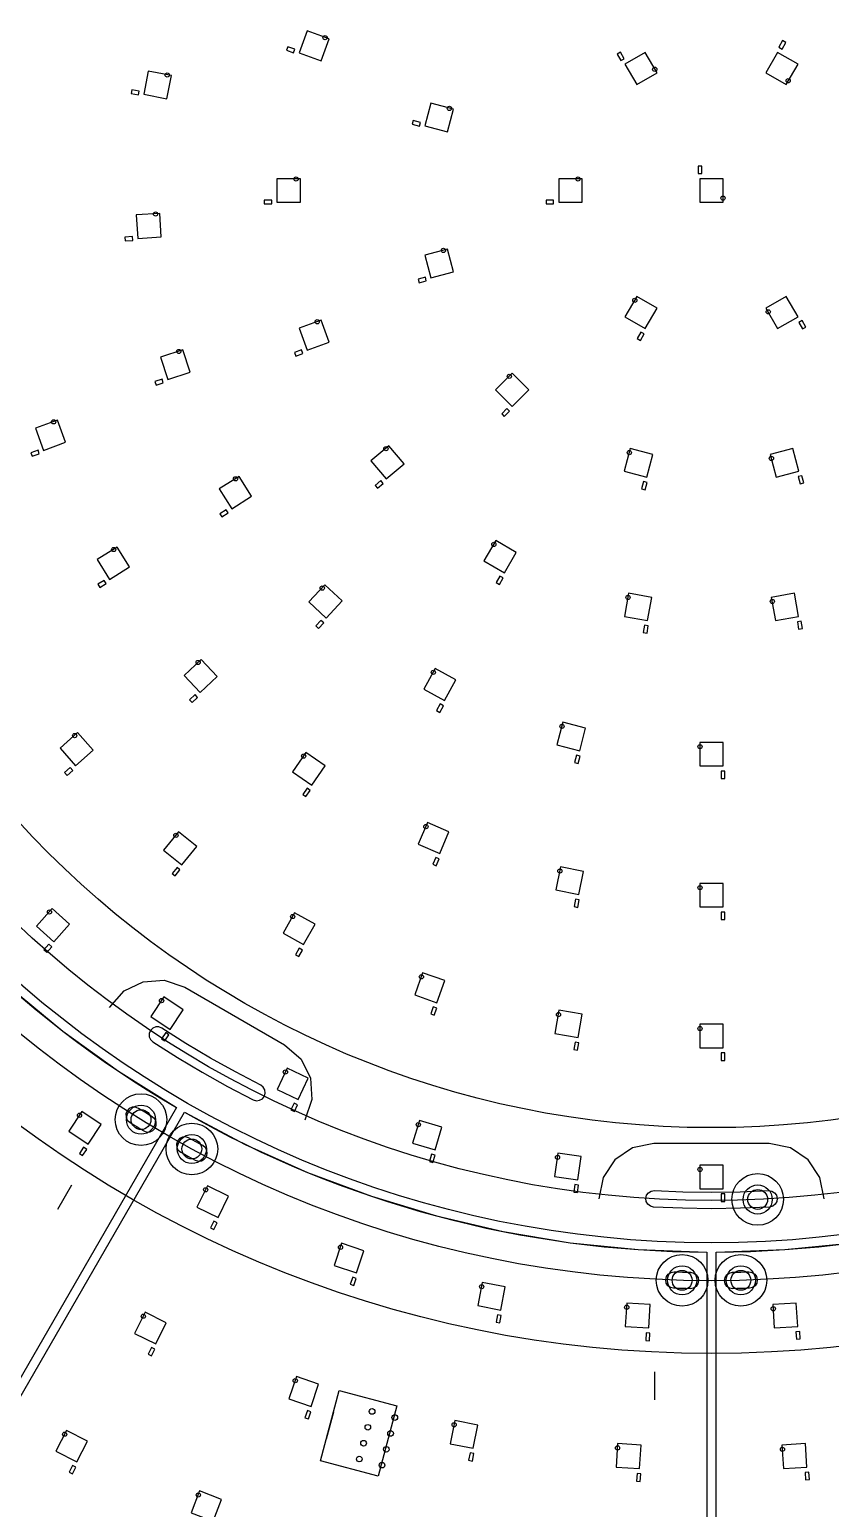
# Model space of a CAD drawing. Header units: millimetres. Extents: x -854 to 854, y -854 to 854.
# Drawn here: x -145.1 to 25.3, y -280.6 to 34.3 of the extents above; entities that cross this region are included whole.
import ezdxf

# ---------------------------------------------------------------- set-up
doc = ezdxf.new("R2010")
doc.units = ezdxf.units.MM
for name, color, linetype in [('CAP', 30, 'Continuous'), ('LED', 7, 'Continuous'), ('LED-GND', 7, 'Continuous'), ('MOUNT', 1, 'Continuous'), ('MOUNT-SYSTEM', 4, 'Continuous'), ('OUTLINE', 2, 'Continuous'), ('WAGO', 3, 'Continuous')]:
    doc.layers.add(name, color=color, linetype=linetype)

msp = doc.modelspace()

# ---------------------------------------------------------------- linework, layer by layer
at = {"layer": 'CAP'}
for points in [[(15.02, 30.12), (15.82, 31.51), (15.13, 31.91), (14.33, 30.52), (15.02, 30.12)], [(-88.66, 30.09), (-90.16, 30.63), (-90.43, 29.88), (-88.93, 29.33), (-88.66, 30.09)], [(-18.58, 28.07), (-19.38, 29.46), (-20.07, 29.06), (-19.27, 27.67), (-18.58, 28.07)], [(-121.79, 21.15), (-123.37, 21.45), (-123.52, 20.66), (-121.94, 20.36), (-121.79, 21.15)], [(-61.96, 14.48), (-63.51, 14.89), (-63.72, 14.12), (-62.17, 13.71), (-61.96, 14.48)], [(-2.05, 3.6), (-2.05, 5.2), (-2.85, 5.2), (-2.85, 3.6), (-2.05, 3.6)], [(-93.6, -2.05), (-95.2, -2.05), (-95.2, -2.85), (-93.6, -2.85), (-93.6, -2.05)], [(-33.6, -2.05), (-35.2, -2.05), (-35.2, -2.85), (-33.6, -2.85), (-33.6, -2.05)], [(-123.23, -9.81), (-124.82, -9.91), (-124.77, -10.71), (-123.18, -10.61), (-123.23, -9.81)], [(-60.9, -18.44), (-62.45, -18.86), (-62.24, -19.63), (-60.7, -19.21), (-60.9, -18.44)], [(18.58, -28.07), (19.38, -29.46), (20.07, -29.06), (19.27, -27.67), (18.58, -28.07)], [(-15.02, -30.12), (-15.82, -31.51), (-15.13, -31.91), (-14.33, -30.52), (-15.02, -30.12)], [(-87.25, -33.94), (-88.76, -34.49), (-88.48, -35.24), (-86.98, -34.69), (-87.25, -33.94)], [(-116.92, -40.14), (-118.44, -40.64), (-118.19, -41.4), (-116.67, -40.91), (-116.92, -40.14)], [(-43.52, -46.42), (-44.65, -47.55), (-44.09, -48.12), (-42.96, -46.99), (-43.52, -46.42)], [(-143.33, -55.27), (-144.83, -55.82), (-144.55, -56.57), (-143.05, -56.02), (-143.33, -55.27)], [(-70.38, -61.74), (-71.61, -62.76), (-71.1, -63.38), (-69.87, -62.35), (-70.38, -61.74)], [(-14.48, -61.96), (-14.89, -63.51), (-14.12, -63.72), (-13.71, -62.17), (-14.48, -61.96)], [(18.44, -60.9), (18.86, -62.45), (19.63, -62.24), (19.21, -60.7), (18.44, -60.9)], [(-103.26, -67.96), (-104.61, -68.82), (-104.18, -69.49), (-102.83, -68.63), (-103.26, -67.96)], [(-129.27, -82.99), (-130.63, -83.83), (-130.2, -84.51), (-128.84, -83.67), (-129.27, -82.99)], [(-45.02, -82.08), (-45.82, -83.47), (-45.13, -83.87), (-44.33, -82.48), (-45.02, -82.08)], [(-83.12, -91.5), (-84.21, -92.67), (-83.63, -93.22), (-82.53, -92.05), (-83.12, -91.5)], [(-14.23, -92.53), (-14.51, -94.11), (-13.72, -94.25), (-13.45, -92.67), (-14.23, -92.53)], [(18.27, -91.82), (18.55, -93.4), (19.34, -93.26), (19.06, -91.68), (18.27, -91.82)], [(-109.92, -107.31), (-111.08, -108.41), (-110.52, -108.99), (-109.36, -107.89), (-109.92, -107.31)], [(-57.75, -109.3), (-58.52, -110.7), (-57.82, -111.09), (-57.05, -109.68), (-57.75, -109.3)], [(-28.75, -120.23), (-29.15, -121.78), (-28.38, -121.98), (-27.98, -120.43), (-28.75, -120.23)], [(-136.47, -122.84), (-137.67, -123.9), (-137.14, -124.5), (-135.94, -123.44), (-136.47, -122.84)], [(2.05, -123.6), (2.05, -125.2), (2.85, -125.2), (2.85, -123.6), (2.05, -123.6)], [(-86.06, -127.24), (-86.98, -128.55), (-86.32, -129.01), (-85.41, -127.7), (-86.06, -127.24)], [(-113.75, -144.14), (-114.75, -145.38), (-114.13, -145.88), (-113.12, -144.64), (-113.75, -144.14)], [(-58.69, -141.96), (-59.32, -143.43), (-58.59, -143.75), (-57.95, -142.28), (-58.69, -141.96)], [(-28.91, -150.87), (-29.23, -152.44), (-28.45, -152.6), (-28.13, -151.03), (-28.91, -150.87)], [(2.05, -153.6), (2.05, -155.2), (2.85, -155.2), (2.85, -153.6), (2.05, -153.6)], [(-141.01, -160.45), (-142.08, -161.64), (-141.48, -162.18), (-140.42, -160.99), (-141.01, -160.45)], [(-87.75, -161.29), (-88.53, -162.68), (-87.83, -163.07), (-87.05, -161.68), (-87.75, -161.29)], [(-59.23, -173.8), (-59.76, -175.3), (-59.01, -175.57), (-58.48, -174.06), (-59.23, -173.8)], [(-116.15, -179.27), (-117.03, -180.61), (-116.36, -181.05), (-115.48, -179.71), (-116.15, -179.27)], [(-29.01, -181.31), (-29.28, -182.88), (-28.49, -183.02), (-28.22, -181.44), (-29.01, -181.31)], [(2.05, -183.6), (2.05, -185.2), (2.85, -185.2), (2.85, -183.6), (2.05, -183.6)], [(-88.81, -194.27), (-89.49, -195.72), (-88.76, -196.06), (-88.08, -194.61), (-88.81, -194.27)], [(-133.63, -203.68), (-134.52, -205.02), (-133.86, -205.46), (-132.97, -204.13), (-133.63, -203.68)], [(-59.57, -205.13), (-60.04, -206.67), (-59.27, -206.9), (-58.81, -205.36), (-59.57, -205.13)], [(-29.07, -211.62), (-29.31, -213.21), (-28.51, -213.32), (-28.28, -211.74), (-29.07, -211.62)], [(2.05, -213.6), (2.05, -215.2), (2.85, -215.2), (2.85, -213.6), (2.05, -213.6)], [(-105.9, -219.38), (-106.61, -220.82), (-105.89, -221.17), (-105.19, -219.74), (-105.9, -219.38)], [(-76.36, -231.33), (-76.88, -232.85), (-76.12, -233.1), (-75.6, -231.59), (-76.36, -231.33)], [(-45.51, -239.32), (-45.83, -240.89), (-45.04, -241.04), (-44.73, -239.48), (-45.51, -239.32)], [(-13.89, -243.21), (-13.99, -244.81), (-13.19, -244.86), (-13.09, -243.26), (-13.89, -243.21)], [(17.98, -242.94), (18.08, -244.54), (18.88, -244.49), (18.78, -242.89), (17.98, -242.94)], [(-119.17, -246.29), (-119.88, -247.73), (-119.16, -248.08), (-118.45, -246.64), (-119.17, -246.29)], [(-86, -259.74), (-86.52, -261.25), (-85.76, -261.51), (-85.25, -260), (-86, -259.74)], [(-51.37, -268.74), (-51.68, -270.31), (-50.89, -270.47), (-50.58, -268.9), (-51.37, -268.74)], [(-136.01, -271.44), (-136.73, -272.87), (-136.02, -273.23), (-135.29, -271.8), (-136.01, -271.44)], [(-15.85, -273.15), (-15.95, -274.74), (-15.16, -274.8), (-15.05, -273.2), (-15.85, -273.15)], [(19.94, -272.88), (20.04, -274.48), (20.84, -274.42), (20.74, -272.83), (19.94, -272.88)]]:
    msp.add_lwpolyline(points, dxfattribs=at)
at = {"layer": 'LED'}
for points in [[(-83.08, 27.58), (-81.37, 32.28), (-86.07, 33.99), (-87.78, 29.29), (-83.08, 27.58)], [(-15.92, 22.57), (-11.58, 25.07), (-14.08, 29.4), (-18.42, 26.9), (-15.92, 22.57)], [(11.58, 25.07), (15.92, 22.57), (18.42, 26.9), (14.08, 29.4), (11.58, 25.07)], [(-115.89, 19.56), (-114.95, 24.47), (-119.86, 25.41), (-120.8, 20.5), (-115.89, 19.56)], [(-56.19, 12.47), (-54.89, 17.3), (-59.72, 18.59), (-61.02, 13.76), (-56.19, 12.47)], [(-87.5, -2.5), (-87.5, 2.5), (-92.5, 2.5), (-92.5, -2.5), (-87.5, -2.5)], [(-27.5, -2.5), (-27.5, 2.5), (-32.5, 2.5), (-32.5, -2.5), (-27.5, -2.5)], [(-2.5, -2.5), (2.5, -2.5), (2.5, 2.5), (-2.5, 2.5), (-2.5, -2.5)], [(-117.11, -9.87), (-117.43, -4.88), (-122.42, -5.2), (-122.1, -10.19), (-117.11, -9.87)], [(-54.89, -17.3), (-56.19, -12.47), (-61.02, -13.76), (-59.72, -18.59), (-54.89, -17.3)], [(-11.58, -25.07), (-15.92, -22.57), (-18.42, -26.9), (-14.08, -29.4), (-11.58, -25.07)], [(15.92, -22.57), (11.58, -25.07), (14.08, -29.4), (18.42, -26.9), (15.92, -22.57)], [(-81.37, -32.28), (-83.08, -27.58), (-87.78, -29.29), (-86.07, -33.99), (-81.37, -32.28)], [(-110.98, -38.69), (-112.52, -33.93), (-117.28, -35.48), (-115.73, -40.23), (-110.98, -38.69)], [(-38.89, -42.43), (-42.43, -38.89), (-45.96, -42.43), (-42.43, -45.96), (-38.89, -42.43)], [(-137.45, -53.57), (-139.19, -48.88), (-143.88, -50.62), (-142.14, -55.31), (-137.45, -53.57)], [(-65.42, -58.16), (-68.64, -54.33), (-72.47, -57.54), (-69.25, -61.37), (-65.42, -58.16)], [(-12.47, -56.19), (-17.3, -54.89), (-18.59, -59.72), (-13.76, -61.02), (-12.47, -56.19)], [(17.3, -54.89), (12.47, -56.19), (13.76, -61.02), (18.59, -59.72), (17.3, -54.89)], [(-97.87, -65.07), (-100.55, -60.85), (-104.77, -63.53), (-102.09, -67.75), (-97.87, -65.07)], [(-41.58, -77.03), (-45.92, -74.53), (-48.42, -78.86), (-44.08, -81.36), (-41.58, -77.03)], [(-123.85, -80.14), (-126.5, -75.9), (-130.74, -78.55), (-128.1, -82.79), (-123.85, -80.14)], [(-78.61, -87.37), (-82.26, -83.94), (-85.68, -87.59), (-82.03, -91.01), (-78.61, -87.37)], [(-12.73, -86.6), (-17.66, -85.74), (-18.52, -90.66), (-13.6, -91.53), (-12.73, -86.6)], [(17.66, -85.74), (12.73, -86.6), (13.6, -91.53), (18.52, -90.66), (17.66, -85.74)], [(-105.18, -103.43), (-108.63, -99.81), (-112.25, -103.26), (-108.81, -106.88), (-105.18, -103.43)], [(-54.42, -104.17), (-58.8, -101.76), (-61.21, -106.14), (-56.82, -108.55), (-54.42, -104.17)], [(-26.8, -114.43), (-31.64, -113.19), (-32.89, -118.03), (-28.04, -119.27), (-26.8, -114.43)], [(-131.59, -119.15), (-134.9, -115.39), (-138.65, -118.7), (-135.35, -122.45), (-131.59, -119.15)], [(2.5, -117.5), (-2.5, -117.5), (-2.5, -122.5), (2.5, -122.5), (2.5, -117.5)], [(-82.21, -122.49), (-86.31, -119.63), (-89.17, -123.74), (-85.07, -126.59), (-82.21, -122.49)], [(-55.87, -136.53), (-60.46, -134.56), (-62.44, -139.16), (-57.84, -141.13), (-55.87, -136.53)], [(-109.56, -139.67), (-113.45, -136.53), (-116.6, -140.42), (-112.71, -143.56), (-109.56, -139.67)], [(-27.24, -144.98), (-32.14, -143.98), (-33.15, -148.88), (-28.25, -149.88), (-27.24, -144.98)], [(2.5, -147.5), (-2.5, -147.5), (-2.5, -152.5), (2.5, -152.5), (2.5, -147.5)], [(-136.61, -156.21), (-140.33, -152.87), (-143.67, -156.6), (-139.94, -159.93), (-136.61, -156.21)], [(-84.38, -156.18), (-88.75, -153.74), (-91.19, -158.11), (-86.82, -160.54), (-84.38, -156.18)], [(-56.78, -168.19), (-61.49, -166.53), (-63.16, -171.24), (-58.44, -172.91), (-56.78, -168.19)], [(-112.41, -174.43), (-116.58, -171.68), (-119.34, -175.85), (-115.17, -178.6), (-112.41, -174.43)], [(-27.53, -175.37), (-32.46, -174.52), (-33.31, -179.45), (-28.38, -180.3), (-27.53, -175.37)], [(2.5, -177.5), (-2.5, -177.5), (-2.5, -182.5), (2.5, -182.5), (2.5, -177.5)], [(-85.81, -188.94), (-90.34, -186.82), (-92.46, -191.35), (-87.93, -193.47), (-85.81, -188.94)], [(-129.87, -198.86), (-134.03, -196.09), (-136.8, -200.24), (-132.65, -203.02), (-129.87, -198.86)], [(-57.39, -199.42), (-62.17, -197.98), (-63.62, -202.77), (-58.83, -204.21), (-57.39, -199.42)], [(-27.74, -205.65), (-32.69, -204.92), (-33.41, -209.87), (-28.47, -210.6), (-27.74, -205.65)], [(2.5, -207.5), (-2.5, -207.5), (-2.5, -212.5), (2.5, -212.5), (2.5, -207.5)], [(-102.8, -214.11), (-107.29, -211.9), (-109.5, -216.39), (-105.01, -218.6), (-102.8, -214.11)], [(-73.97, -225.7), (-78.71, -224.09), (-80.32, -228.83), (-75.58, -230.43), (-73.97, -225.7)], [(-43.88, -233.42), (-48.79, -232.45), (-49.76, -237.35), (-44.86, -238.33), (-43.88, -233.42)], [(-116.07, -241.02), (-120.55, -238.81), (-122.77, -243.29), (-118.28, -245.5), (-116.07, -241.02)], [(-13.04, -237.16), (-18.03, -236.83), (-18.35, -241.82), (-13.37, -242.14), (-13.04, -237.16)], [(18.03, -236.83), (13.04, -237.16), (13.37, -242.14), (18.35, -241.82), (18.03, -236.83)], [(-83.62, -254.11), (-88.35, -252.5), (-89.96, -257.23), (-85.22, -258.84), (-83.62, -254.11)], [(-132.83, -266.21), (-137.29, -263.94), (-139.56, -268.39), (-135.1, -270.66), (-132.83, -266.21)], [(-49.73, -262.85), (-54.64, -261.87), (-55.61, -266.78), (-50.71, -267.75), (-49.73, -262.85)], [(-15, -267.09), (-19.99, -266.76), (-20.32, -271.75), (-15.33, -272.08), (-15, -267.09)], [(19.99, -266.76), (15, -267.09), (15.33, -272.08), (20.32, -271.75), (19.99, -266.76)], [(-104.28, -278.64), (-108.95, -276.84), (-110.74, -281.51), (-106.07, -283.3), (-104.28, -278.64)]]:
    msp.add_lwpolyline(points, dxfattribs=at)
at = {"layer": 'LED-GND'}
for centre in [(-82.23, 32.54), (-12.08, 25.82), (-115.84, 24.59), (16.32, 23.37), (-55.78, 17.48), (-88.4, 2.45), (-28.4, 2.45), (2.45, -1.6), (-118.32, -4.99), (-57.04, -12.75), (-16.32, -23.37), (-83.91, -27.93), (12.08, -25.82), (-113.36, -34.26), (-43.03, -39.56), (-140.01, -49.24), (-69.29, -54.95), (-17.48, -55.78), (12.75, -57.04), (-101.28, -61.37), (-46.32, -75.33), (-127.23, -76.42), (-82.84, -84.63), (-17.76, -86.63), (12.94, -87.48), (-109.25, -100.47), (-59.19, -102.57), (-135.54, -116.03), (-31.82, -114.07), (-2.45, -118.4), (-86.79, -120.4), (-60.77, -135.41), (-113.98, -137.26), (-32.27, -144.87), (-2.45, -148.4), (-140.89, -153.58), (-89.14, -154.55), (-61.74, -167.39), (-117.03, -172.45), (-32.56, -175.42), (-2.45, -178.4), (-90.68, -187.66), (-134.49, -196.86), (-62.39, -198.86), (-32.77, -205.82), (-2.45, -208.4), (-107.64, -212.73), (-78.95, -224.96), (-48.91, -233.34), (-120.91, -239.64), (-18.04, -237.73), (13.15, -238.05), (-88.59, -253.37), (-137.65, -264.76), (-54.77, -262.76), (-20, -267.67), (15.11, -267.99), (-109.22, -277.7)]:
    msp.add_circle(centre, 0.45, dxfattribs=at)
at = {"layer": 'MOUNT'}
for centre, radius in [((-121.41, -197.79), 5.5), ((-121.41, -197.79), 3.1), ((-121.41, -197.79), 2.11), ((-110.59, -204.04), 5.5), ((-110.59, -204.04), 3.1), ((-110.59, -204.04), 2.11), ((9.83, -214.78), 5.5), ((9.83, -214.78), 3.1), ((9.83, -214.78), 2.11), ((-6.25, -232), 5.5), ((6.25, -232), 5.5), ((-6.25, -232), 3.1), ((6.25, -232), 3.1), ((-6.25, -232), 2.11), ((6.25, -232), 2.11)]:
    msp.add_circle(centre, radius, dxfattribs=at)
at = {"layer": 'MOUNT-SYSTEM'}
for p, q in [((-112.05, -169.59), (-90.84, -181.84)), ((-113.86, -195.22), (-337.86, -583.2)), ((-336.13, -584.2), (-112.13, -196.22)), ((12.25, -202.9), (-12.24, -202.9)), ((-136.2, -211.71), (-139.2, -216.91)), ((-1, -226), (-1, -674)), ((1, -674), (1, -226)), ((-12.1, -251.45), (-12.1, -257.45))]:
    msp.add_line(p, q, dxfattribs=at)
for points in [[(-195.22, -113.86), (-187.46, -126.22), (-178.95, -138.02), (-169.72, -149.23), (-159.8, -159.8), (-149.22, -169.72), (-138.02, -178.95), (-126.22, -187.46), (-113.86, -195.22)], [(-128.1, -173.89), (-125.01, -170.4), (-120.97, -168.42), (-116.47, -168.11), (-112.05, -169.59)], [(-116.96, -178.31), (-117.61, -178.05), (-118.28, -178.06), (-118.9, -178.32), (-119.39, -178.81), (-119.65, -179.46), (-119.64, -180.13), (-119.38, -180.74), (-118.88, -181.23)], [(-116.96, -178.31), (-117.61, -178.05), (-118.28, -178.06), (-118.9, -178.32), (-119.39, -178.81), (-119.65, -179.46), (-119.64, -180.13), (-119.38, -180.74), (-118.88, -181.23)], [(-116.96, -178.31), (-117.61, -178.05), (-118.28, -178.06), (-118.9, -178.32), (-119.39, -178.81), (-119.65, -179.46), (-119.64, -180.13), (-119.38, -180.74), (-118.88, -181.23)], [(-95.93, -190.45), (-101.32, -187.64), (-106.62, -184.68), (-111.84, -181.57), (-116.96, -178.31)], [(-95.93, -190.45), (-101.32, -187.64), (-106.62, -184.68), (-111.84, -181.57), (-116.96, -178.31)], [(-95.93, -190.45), (-101.32, -187.64), (-106.62, -184.68), (-111.84, -181.57), (-116.96, -178.31)], [(-118.88, -181.23), (-113.67, -184.55), (-108.37, -187.71), (-102.98, -190.72), (-97.51, -193.58)], [(-118.88, -181.23), (-113.67, -184.55), (-108.37, -187.71), (-102.98, -190.72), (-97.51, -193.58)], [(-118.88, -181.23), (-113.67, -184.55), (-108.37, -187.71), (-102.98, -190.72), (-97.51, -193.58)], [(-90.84, -181.84), (-87.34, -184.92), (-85.37, -188.97), (-85.06, -193.47), (-86.54, -197.89)], [(-97.51, -193.58), (-96.84, -193.76), (-96.17, -193.67), (-95.58, -193.35), (-95.16, -192.8), (-94.97, -192.13), (-95.06, -191.46), (-95.38, -190.88), (-95.93, -190.45)], [(-97.51, -193.58), (-96.84, -193.76), (-96.17, -193.67), (-95.58, -193.35), (-95.16, -192.8), (-94.97, -192.13), (-95.06, -191.46), (-95.38, -190.88), (-95.93, -190.45)], [(-97.51, -193.58), (-96.84, -193.76), (-96.17, -193.67), (-95.58, -193.35), (-95.16, -192.8), (-94.97, -192.13), (-95.06, -191.46), (-95.38, -190.88), (-95.93, -190.45)], [(-121.97, -195.39), (-122.62, -195.14), (-123.29, -195.17), (-123.9, -195.44), (-124.38, -195.94), (-124.62, -196.59), (-124.6, -197.26), (-124.33, -197.88), (-123.82, -198.35)], [(-121.97, -195.39), (-122.62, -195.14), (-123.29, -195.17), (-123.9, -195.44), (-124.38, -195.94), (-124.62, -196.59), (-124.6, -197.26), (-124.33, -197.88), (-123.82, -198.35)], [(-121.97, -195.39), (-122.62, -195.14), (-123.29, -195.17), (-123.9, -195.44), (-124.38, -195.94), (-124.62, -196.59), (-124.6, -197.26), (-124.33, -197.88), (-123.82, -198.35)], [(-119.01, -197.2), (-119.75, -196.75), (-120.49, -196.3), (-121.23, -195.84), (-121.97, -195.39)], [(-119.01, -197.2), (-119.75, -196.75), (-120.49, -196.3), (-121.23, -195.84), (-121.97, -195.39)], [(-119.01, -197.2), (-119.75, -196.75), (-120.49, -196.3), (-121.23, -195.84), (-121.97, -195.39)], [(-120.82, -200.2), (-120.16, -200.43), (-119.49, -200.4), (-118.88, -200.12), (-118.42, -199.61), (-118.18, -198.95), (-118.21, -198.28), (-118.5, -197.67), (-119.01, -197.2)], [(-120.82, -200.2), (-120.16, -200.43), (-119.49, -200.4), (-118.88, -200.12), (-118.42, -199.61), (-118.18, -198.95), (-118.21, -198.28), (-118.5, -197.67), (-119.01, -197.2)], [(-120.82, -200.2), (-120.16, -200.43), (-119.49, -200.4), (-118.88, -200.12), (-118.42, -199.61), (-118.18, -198.95), (-118.21, -198.28), (-118.5, -197.67), (-119.01, -197.2)], [(-112.13, -196.22), (-99.23, -203.05), (-85.96, -209.01), (-72.37, -214.1), (-58.49, -218.3), (-44.37, -221.6), (-30.05, -223.99), (-15.58, -225.46), (-1, -226)], [(1, -226), (15.59, -225.46), (30.06, -223.99), (44.38, -221.6), (58.5, -218.3), (72.38, -214.1), (85.97, -209.01), (99.24, -203.05), (112.14, -196.22)], [(-123.82, -198.35), (-123.07, -198.82), (-122.32, -199.28), (-121.57, -199.74), (-120.82, -200.2)], [(-123.82, -198.35), (-123.07, -198.82), (-122.32, -199.28), (-121.57, -199.74), (-120.82, -200.2)], [(-123.82, -198.35), (-123.07, -198.82), (-122.32, -199.28), (-121.57, -199.74), (-120.82, -200.2)], [(-111.27, -201.67), (-111.94, -201.46), (-112.6, -201.52), (-113.2, -201.83), (-113.65, -202.36), (-113.86, -203.02), (-113.8, -203.69), (-113.49, -204.28), (-112.96, -204.73)], [(-111.27, -201.67), (-111.94, -201.46), (-112.6, -201.52), (-113.2, -201.83), (-113.65, -202.36), (-113.86, -203.02), (-113.8, -203.69), (-113.49, -204.28), (-112.96, -204.73)], [(-111.27, -201.67), (-111.94, -201.46), (-112.6, -201.52), (-113.2, -201.83), (-113.65, -202.36), (-113.86, -203.02), (-113.8, -203.69), (-113.49, -204.28), (-112.96, -204.73)], [(-108.22, -203.32), (-108.98, -202.91), (-109.75, -202.5), (-110.51, -202.09), (-111.27, -201.67)], [(-108.22, -203.32), (-108.98, -202.91), (-109.75, -202.5), (-110.51, -202.09), (-111.27, -201.67)], [(-108.22, -203.32), (-108.98, -202.91), (-109.75, -202.5), (-110.51, -202.09), (-111.27, -201.67)], [(-109.86, -206.41), (-109.2, -206.61), (-108.53, -206.54), (-107.94, -206.23), (-107.5, -205.69), (-107.3, -205.03), (-107.37, -204.36), (-107.68, -203.77), (-108.22, -203.32)], [(-109.86, -206.41), (-109.2, -206.61), (-108.53, -206.54), (-107.94, -206.23), (-107.5, -205.69), (-107.3, -205.03), (-107.37, -204.36), (-107.68, -203.77), (-108.22, -203.32)], [(-109.86, -206.41), (-109.2, -206.61), (-108.53, -206.54), (-107.94, -206.23), (-107.5, -205.69), (-107.3, -205.03), (-107.37, -204.36), (-107.68, -203.77), (-108.22, -203.32)], [(-12.24, -202.9), (-16.81, -203.82), (-20.55, -206.34), (-23.07, -210.08), (-23.99, -214.65)], [(24, -214.65), (23.07, -210.08), (20.56, -206.34), (16.82, -203.82), (12.25, -202.9)], [(-112.96, -204.73), (-112.19, -205.16), (-111.42, -205.58), (-110.64, -206), (-109.86, -206.41)], [(-112.96, -204.73), (-112.19, -205.16), (-111.42, -205.58), (-110.64, -206), (-109.86, -206.41)], [(-112.96, -204.73), (-112.19, -205.16), (-111.42, -205.58), (-110.64, -206), (-109.86, -206.41)], [(-12.34, -216.4), (-13.01, -216.22), (-13.54, -215.81), (-13.89, -215.24), (-13.99, -214.55), (-13.81, -213.88), (-13.4, -213.34), (-12.83, -213), (-12.14, -212.9)], [(-12.34, -216.4), (-13.01, -216.22), (-13.54, -215.81), (-13.89, -215.24), (-13.99, -214.55), (-13.81, -213.88), (-13.4, -213.34), (-12.83, -213), (-12.14, -212.9)], [(-12.34, -216.4), (-13.01, -216.22), (-13.54, -215.81), (-13.89, -215.24), (-13.99, -214.55), (-13.81, -213.88), (-13.4, -213.34), (-12.83, -213), (-12.14, -212.9)], [(-12.14, -212.9), (-6.07, -213.16), (0, -213.25), (6.08, -213.16), (12.15, -212.9)], [(-12.14, -212.9), (-6.07, -213.16), (0, -213.25), (6.08, -213.16), (12.15, -212.9)], [(-12.14, -212.9), (-6.07, -213.16), (0, -213.25), (6.08, -213.16), (12.15, -212.9)], [(12.15, -212.9), (12.84, -213), (13.41, -213.34), (13.82, -213.88), (13.99, -214.55), (13.9, -215.24), (13.55, -215.81), (13.02, -216.22), (12.35, -216.4)], [(12.15, -212.9), (12.84, -213), (13.41, -213.34), (13.82, -213.88), (13.99, -214.55), (13.9, -215.24), (13.55, -215.81), (13.02, -216.22), (12.35, -216.4)], [(12.15, -212.9), (12.84, -213), (13.41, -213.34), (13.82, -213.88), (13.99, -214.55), (13.9, -215.24), (13.55, -215.81), (13.02, -216.22), (12.35, -216.4)], [(12.35, -216.4), (6.18, -216.66), (0, -216.75), (-6.17, -216.66), (-12.34, -216.4)], [(12.35, -216.4), (6.18, -216.66), (0, -216.75), (-6.17, -216.66), (-12.34, -216.4)], [(12.35, -216.4), (6.18, -216.66), (0, -216.75), (-6.17, -216.66), (-12.34, -216.4)], [(-8.06, -233.69), (-8.73, -233.53), (-9.27, -233.14), (-9.63, -232.57), (-9.74, -231.88), (-9.58, -231.21), (-9.19, -230.67), (-8.62, -230.31), (-7.93, -230.2)], [(-8.06, -233.69), (-8.73, -233.53), (-9.27, -233.14), (-9.63, -232.57), (-9.74, -231.88), (-9.58, -231.21), (-9.19, -230.67), (-8.62, -230.31), (-7.93, -230.2)], [(-8.06, -233.69), (-8.73, -233.53), (-9.27, -233.14), (-9.63, -232.57), (-9.74, -231.88), (-9.58, -231.21), (-9.19, -230.67), (-8.62, -230.31), (-7.93, -230.2)], [(-7.93, -230.2), (-7.07, -230.22), (-6.2, -230.25), (-5.33, -230.27), (-4.46, -230.29)], [(-7.93, -230.2), (-7.07, -230.22), (-6.2, -230.25), (-5.33, -230.27), (-4.46, -230.29)], [(-7.93, -230.2), (-7.07, -230.22), (-6.2, -230.25), (-5.33, -230.27), (-4.46, -230.29)], [(-4.46, -230.29), (-3.78, -230.44), (-3.23, -230.83), (-2.87, -231.39), (-2.75, -232.07), (-2.9, -232.75), (-3.28, -233.3), (-3.85, -233.66), (-4.53, -233.79)], [(-4.46, -230.29), (-3.78, -230.44), (-3.23, -230.83), (-2.87, -231.39), (-2.75, -232.07), (-2.9, -232.75), (-3.28, -233.3), (-3.85, -233.66), (-4.53, -233.79)], [(-4.46, -230.29), (-3.78, -230.44), (-3.23, -230.83), (-2.87, -231.39), (-2.75, -232.07), (-2.9, -232.75), (-3.28, -233.3), (-3.85, -233.66), (-4.53, -233.79)], [(4.54, -233.79), (3.85, -233.66), (3.29, -233.3), (2.91, -232.75), (2.76, -232.07), (2.88, -231.39), (3.24, -230.83), (3.79, -230.44), (4.47, -230.29)], [(4.54, -233.79), (3.85, -233.66), (3.29, -233.3), (2.91, -232.75), (2.76, -232.07), (2.88, -231.39), (3.24, -230.83), (3.79, -230.44), (4.47, -230.29)], [(4.54, -233.79), (3.85, -233.66), (3.29, -233.3), (2.91, -232.75), (2.76, -232.07), (2.88, -231.39), (3.24, -230.83), (3.79, -230.44), (4.47, -230.29)], [(4.47, -230.29), (5.34, -230.27), (6.21, -230.25), (7.08, -230.22), (7.94, -230.2)], [(4.47, -230.29), (5.34, -230.27), (6.21, -230.25), (7.08, -230.22), (7.94, -230.2)], [(4.47, -230.29), (5.34, -230.27), (6.21, -230.25), (7.08, -230.22), (7.94, -230.2)], [(7.94, -230.2), (8.63, -230.31), (9.2, -230.67), (9.59, -231.21), (9.75, -231.88), (9.64, -232.57), (9.28, -233.14), (8.74, -233.53), (8.06, -233.69)], [(7.94, -230.2), (8.63, -230.31), (9.2, -230.67), (9.59, -231.21), (9.75, -231.88), (9.64, -232.57), (9.28, -233.14), (8.74, -233.53), (8.06, -233.69)], [(7.94, -230.2), (8.63, -230.31), (9.2, -230.67), (9.59, -231.21), (9.75, -231.88), (9.64, -232.57), (9.28, -233.14), (8.74, -233.53), (8.06, -233.69)], [(-4.53, -233.79), (-5.41, -233.77), (-6.29, -233.75), (-7.17, -233.72), (-8.06, -233.69)], [(-4.53, -233.79), (-5.41, -233.77), (-6.29, -233.75), (-7.17, -233.72), (-8.06, -233.69)], [(-4.53, -233.79), (-5.41, -233.77), (-6.29, -233.75), (-7.17, -233.72), (-8.06, -233.69)], [(8.06, -233.69), (7.18, -233.72), (6.3, -233.75), (5.42, -233.77), (4.54, -233.79)], [(8.06, -233.69), (7.18, -233.72), (6.3, -233.75), (5.42, -233.77), (4.54, -233.79)], [(8.06, -233.69), (7.18, -233.72), (6.3, -233.75), (5.42, -233.77), (4.54, -233.79)]]:
    msp.add_lwpolyline(points, dxfattribs=at)
for radius in [247.58, 247.58, 232.08, 224, 215, 199.5, 199.5]:
    msp.add_circle((0, 0), radius, dxfattribs=at)
at = {"layer": 'OUTLINE'}
for p, q in [((-113.86, -195.22), (-337.87, -583.2)), ((-336.13, -584.2), (-112.13, -196.22)), ((-1, -226), (-1, -674)), ((1, -674), (1, -226))]:
    msp.add_line(p, q, dxfattribs=at)
msp.add_circle((0, 0), 224, dxfattribs=at)
for start, end in [(210.2535, 239.7465), (240.2535, 269.7465), (270.2535, 299.7465)]:
    msp.add_arc((0, 0), 226, start, end, dxfattribs=at)
at = {"layer": 'WAGO'}
msp.add_line((-80.44, -260.04), (-82, -265.84), dxfattribs=at)
msp.add_lwpolyline([(-66.95, -258.74), (-70.96, -273.71), (-83.23, -270.42), (-79.21, -255.45), (-66.95, -258.74)], dxfattribs=at)
for centre in [(-72.23, -259.91), (-67.4, -261.21), (-73.14, -263.29), (-68.31, -264.59), (-74.04, -266.67), (-69.21, -267.97), (-74.95, -270.05), (-70.12, -271.35)]:
    msp.add_circle(centre, 0.6, dxfattribs=at)

doc.saveas('drawing.dxf')
